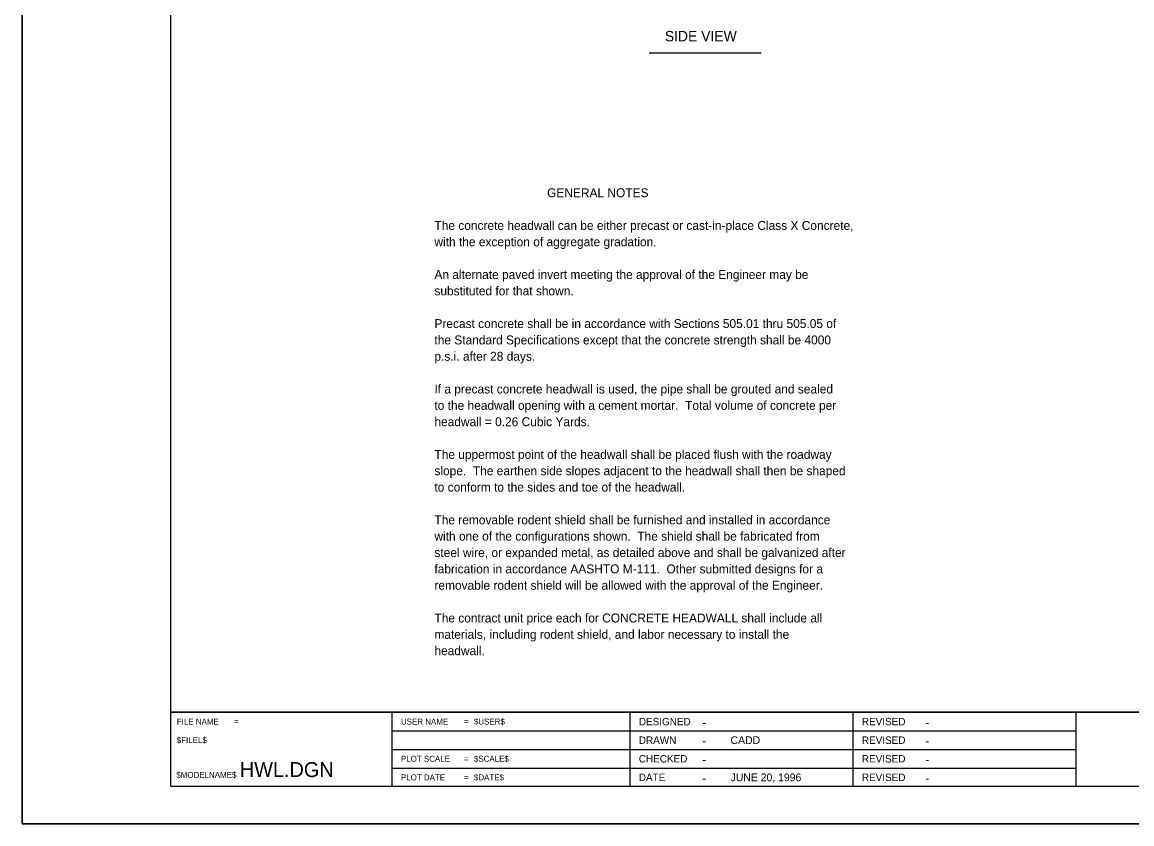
# Model space of a CAD drawing. Extents: x 438132 to 438812, y 1153818 to 1154258.
# Drawn here: x 438132.1 to 438430.6, y 1153817.7 to 1154033.4 of the extents above; entities that cross this region are included whole.
import ezdxf

# ---------------------------------------------------------------- set-up
doc = ezdxf.new("R2010")
doc.units = 0
for name, color, linetype in [('Level 48', 7, 'Continuous'), ('Sheets_50 Reference Boundary', 7, 'Continuous'), ('Sheets_General Details', 7, 'Continuous'), ('Sheets_Printer Plotting Border', 7, 'Continuous')]:
    doc.layers.add(name, color=color, linetype=linetype)

msp = doc.modelspace()

# ---------------------------------------------------------------- linework, layer by layer
at = {"layer": 'Level 48'}
msp.add_lwpolyline([(438132.1, 1154257.74), (438812.1, 1154257.74), (438812.1, 1153817.74), (438132.1, 1153817.74)], close=True, dxfattribs=at)
at = {"layer": 'Sheets_50 Reference Boundary'}
msp.add_lwpolyline([(438172.1, 1154247.74), (438802.1, 1154247.74), (438802.1, 1153847.74), (438172.1, 1153847.74)], close=True, dxfattribs=at)
at = {"layer": 'Sheets_General Details'}
for p, q in [((438132.1, 1154257.74), (438132.1, 1153817.74)), ((438300.81, 1154025.17), (438330.91, 1154025.17)), ((438172.1, 1153847.74), (438802.1, 1153847.74)), ((438231.59, 1153847.74), (438231.59, 1153827.74)), ((438295.59, 1153847.74), (438295.59, 1153827.74)), ((438355.59, 1153847.74), (438355.59, 1153827.74)), ((438415.59, 1153847.74), (438415.59, 1153827.74)), ((438231.59, 1153842.74), (438415.59, 1153842.74)), ((438231.59, 1153837.74), (438415.59, 1153837.74)), ((438231.59, 1153832.74), (438415.59, 1153832.74)), ((438812.1, 1153817.74), (438132.1, 1153817.74))]:
    msp.add_line(p, q, dxfattribs=at)
msp.add_lwpolyline([(438172.1, 1154247.74), (438802.1, 1154247.74), (438802.1, 1153827.74), (438172.1, 1153827.74)], close=True, dxfattribs=at)
at = {"layer": 'Sheets_Printer Plotting Border'}
msp.add_lwpolyline([(438132.1, 1153817.74), (438812.1, 1153817.74), (438812.1, 1154257.74), (438132.1, 1154257.74)], close=True, dxfattribs=at)

# ---------------------------------------------------------------- texts
at = {"layer": 'Sheets_General Details'}
for s, height, p in [('SIDE VIEW', 2.8, (438304.99, 1154028.24)), ('                                  GENERAL NOTES', 2.4, (438243, 1153986.31)), ('The concrete headwall can be either precast or cast-in-place Class X Concrete,', 2.4, (438243, 1153977.51)), ('with the exception of aggregate gradation.', 2.4, (438243, 1153973.11)), ('An alternate paved invert meeting the approval of the Engineer may be', 2.4, (438243, 1153964.31)), ('substituted for that shown.', 2.4, (438243, 1153959.91)), ('Precast concrete shall be in accordance with Sections 505.01 thru 505.05 of', 2.4, (438243, 1153951.11)), ('the Standard Specifications except that the concrete strength shall be 4000', 2.4, (438243, 1153946.71)), ('p.s.i. after 28 days.', 2.4, (438243, 1153942.31)), ('If a precast concrete headwall is used, the pipe shall be grouted and sealed', 2.4, (438243, 1153933.51)), ('to the headwall opening with a cement mortar.  Total volume of concrete per', 2.4, (438243, 1153929.11)), ('headwall = 0.26 Cubic Yards.', 2.4, (438243, 1153924.71)), ('The uppermost point of the headwall shall be placed flush with the roadway', 2.4, (438243, 1153915.91)), ('slope.  The earthen side slopes adjacent to the headwall shall then be shaped', 2.4, (438243, 1153911.51)), ('to conform to the sides and toe of the headwall.', 2.4, (438243, 1153907.11)), ('The removable rodent shield shall be furnished and installed in accordance', 2.4, (438243, 1153898.31)), ('with one of the configurations shown.  The shield shall be fabricated from', 2.4, (438243, 1153893.91)), ('steel wire, or expanded metal, as detailed above and shall be galvanized after', 2.4, (438243, 1153889.51)), ('fabrication in accordance AASHTO M-111.  Other submitted designs for a', 2.4, (438243, 1153885.11)), ('removable rodent shield will be allowed with the approval of the Engineer.', 2.4, (438243, 1153880.71)), ('The contract unit price each for CONCRETE HEADWALL shall include all', 2.4, (438243, 1153871.91)), ('materials, including rodent shield, and labor necessary to install the', 2.4, (438243, 1153867.51)), ('headwall.', 2.4, (438243, 1153863.11)), ('DESIGNED', 2, (438297.99, 1153844.24)), ('REVISED', 2, (438357.99, 1153844.24)), ('-', 2.4, (438315.07, 1153843.84)), ('-', 2.4, (438375.07, 1153843.84)), ('DRAWN', 2, (438297.99, 1153839.24)), ('-', 2.4, (438315.07, 1153838.84)), ('CADD', 2.099, (438322.67, 1153839.19)), ('REVISED', 2, (438357.99, 1153839.24)), ('-', 2.4, (438375.07, 1153838.84)), ('CHECKED', 2, (438297.99, 1153834.24)), ('REVISED', 2, (438357.99, 1153834.24)), ('HWL.DGN', 4, (438190.65, 1153830.33)), ('-', 2.4, (438315.07, 1153833.84)), ('-', 2.4, (438375.07, 1153833.84)), ('DATE', 2, (438297.99, 1153829.24)), ('JUNE 20, 1996', 2.0992, (438322.67, 1153829.19)), ('REVISED', 2, (438357.99, 1153829.24)), ('-', 2.4, (438315.07, 1153828.84)), ('-', 2.4, (438375.07, 1153828.84))]:
    msp.add_text(s, height=height, dxfattribs=at).set_placement(p)
for s, p in [('FILE NAME', (438173.7, 1153844.44)), ('=', (438189.15, 1153844.44)), ('USER NAME', (438233.99, 1153844.44)), ('=', (438250.94, 1153844.44)), ('$USER$', (438253.63, 1153844.44)), ('$FILEL$', (438173.7, 1153839.44)), ('$SCALE$', (438253.63, 1153834.44)), ('PLOT SCALE', (438233.99, 1153834.44)), ('=', (438250.94, 1153834.44)), ('$MODELNAME$', (438173.57, 1153830.1)), ('PLOT DATE', (438233.99, 1153829.44)), ('=', (438250.94, 1153829.44)), ('$DATE$', (438253.63, 1153829.44))]:
    msp.add_text(s, height=1.6, rotation=360, dxfattribs=at).set_placement(p)

doc.saveas('drawing.dxf')
